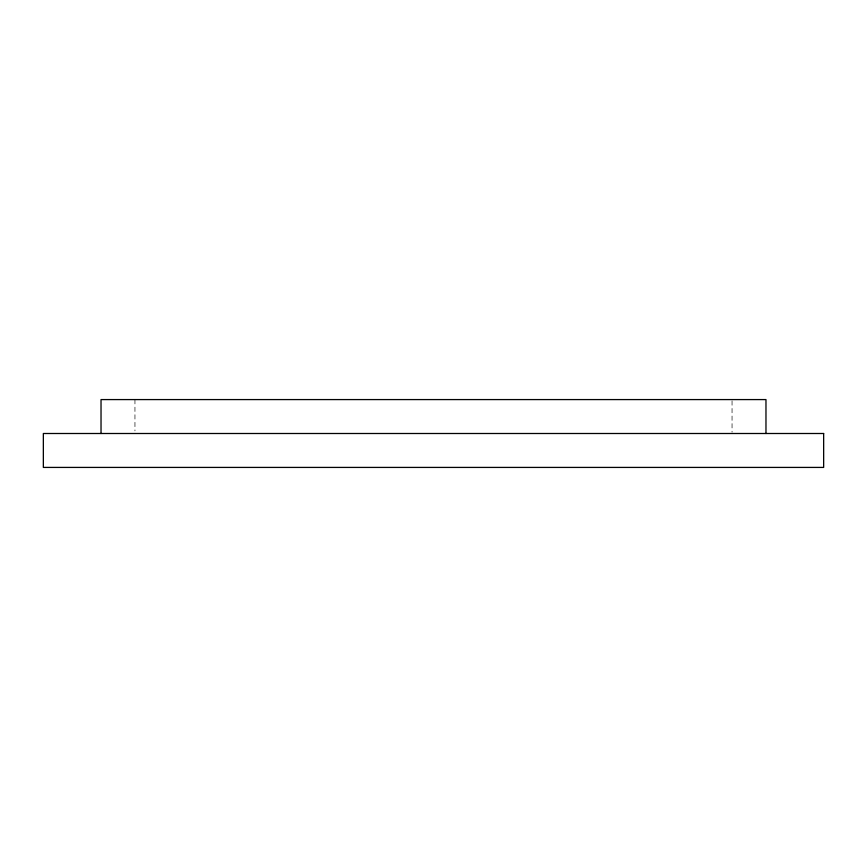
<?xml version="1.0" encoding="UTF-8"?>
<svg xmlns="http://www.w3.org/2000/svg" width="867" height="867" viewBox="0 0 867 867"><rect width="100%" height="100%" fill="white"/><g stroke="black" fill="none" stroke-linecap="round" stroke-linejoin="round"><path stroke-width="0.65" stroke-dasharray="4.33 3.25" d="M732.051 400.879L732.051 432.2M134.949 399.579L134.949 430.888"/><path stroke-width="1.3" d="M765.973 433.5L765.973 399.579L101.027 399.579L101.027 433.5M823.65 433.5L43.35 433.5L43.35 467.421L823.65 467.421L823.65 433.5"/></g></svg>
